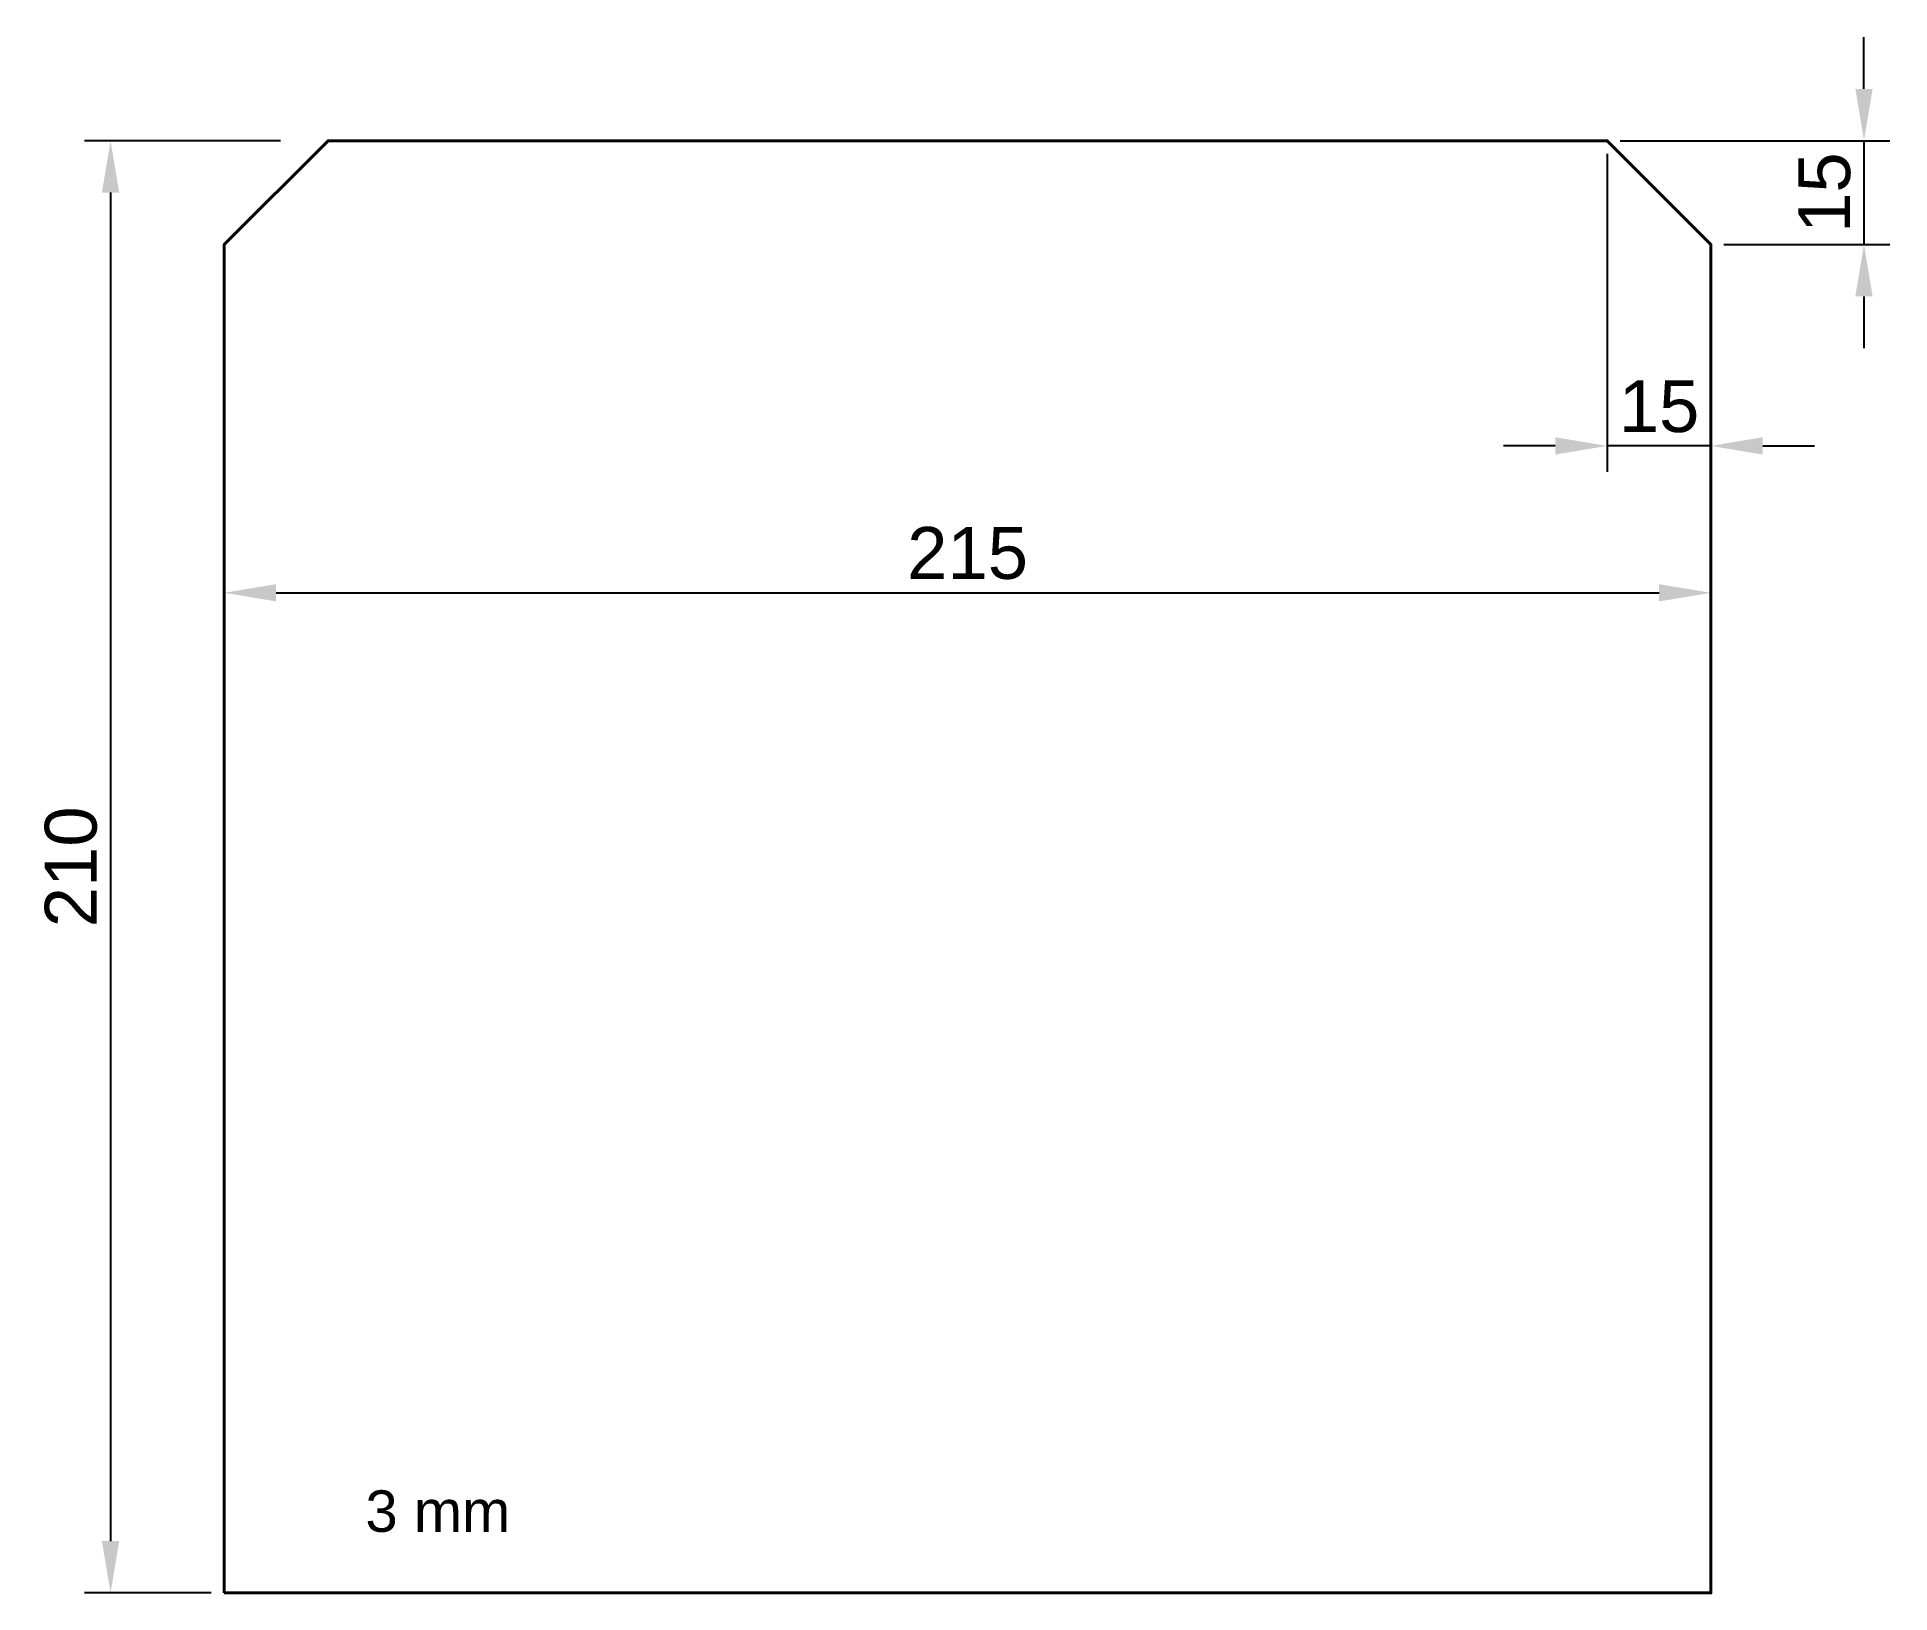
# Model space of a CAD drawing. Extents: x -9414 to -9146, y 1243 to 1468.
import ezdxf

# ---------------------------------------------------------------- set-up
doc = ezdxf.new("R2010")
doc.units = 0
doc.layers.get('0').update_dxf_attribs({"color": 2, "linetype": 'CONTINUOUS', "lineweight": 40})
doc.layers.get('Defpoints').update_dxf_attribs({"linetype": 'CONTINUOUS', "lineweight": 13})
doc.layers.add('Texto', color=6, linetype='CONTINUOUS', lineweight=13)
doc.styles.add('ROMAND', font='arial.ttf')
doc.dimstyles.new('ISO-25_E05', dxfattribs={"dimscale": 5, "dimtxt": 2.5, "dimasz": 2.5, "dimexe": 1.25, "dimexo": 0.625, "dimtad": 1, "dimdec": 0, "dimtxsty": 'ROMAND', "dimcen": 2.5, "dimadec": 0, "dimazin": 0, "dimtfac": 1, "dimtdec": 0, "dimtmove": 0, "dimatfit": 3, "dimfxl": 1, "dimarcsym": 0})

# ---------------------------------------------------------------- blocks, each defined once
blk = doc.blocks.new('*D0')
at = {"layer": 'Defpoints', "color": 0, "transparency": 16777216}
for p in [(-9171.96, 1437.59), (-9386.96, 1387.22), (-9171.96, 1387.22)]:
    blk.add_point(p, dxfattribs=at)
at = {"layer": 'Texto', "color": 0, "lineweight": -2, "transparency": 16777216}
for p, q in [((-9171.96, 1435.71), (-9171.96, 1383.47)), ((-9386.96, 1389.1), (-9386.96, 1390.97)), ((-9379.46, 1387.22), (-9179.46, 1387.22))]:
    blk.add_line(p, q, dxfattribs=at)
at = {"layer": 'Texto', "color": 0, "transparency": 16777216}
for points in [[(-9379.46, 1388.47), (-9379.46, 1385.97), (-9386.96, 1387.22)], [(-9179.46, 1388.47), (-9179.46, 1385.97), (-9171.96, 1387.22)]]:
    blk.add_solid(points, dxfattribs=at)
at = {"layer": 'Texto', "color": 0, "transparency": 16777216, "insert": (-9279.46, 1392.93), "char_height": 7.5, "attachment_point": 5, "style": 'ROMAND'}
blk.add_mtext('215', dxfattribs=at)
blk = doc.blocks.new('*D1')
at = {"layer": 'Defpoints', "color": 0, "transparency": 16777216}
for p in [(-9376.96, 1452.59), (-9403.41, 1242.59), (-9386.96, 1242.59)]:
    blk.add_point(p, dxfattribs=at)
at = {"layer": 'Texto', "color": 0, "lineweight": -2, "transparency": 16777216}
for p, q in [((-9378.84, 1452.59), (-9407.16, 1452.59)), ((-9403.41, 1445.09), (-9403.41, 1250.09)), ((-9388.84, 1242.59), (-9407.16, 1242.59))]:
    blk.add_line(p, q, dxfattribs=at)
at = {"layer": 'Texto', "color": 0, "transparency": 16777216}
for points in [[(-9404.66, 1445.09), (-9402.16, 1445.09), (-9403.41, 1452.59)], [(-9404.66, 1250.09), (-9402.16, 1250.09), (-9403.41, 1242.59)]]:
    blk.add_solid(points, dxfattribs=at)
at = {"layer": 'Texto', "color": 0, "transparency": 16777216, "insert": (-9409.12, 1347.59), "char_height": 7.5, "attachment_point": 5, "rotation": 90, "style": 'ROMAND'}
blk.add_mtext('210', dxfattribs=at)
blk = doc.blocks.new('*D2')
at = {"layer": 'Defpoints', "color": 0, "transparency": 16777216}
for p in [(-9186.96, 1452.59), (-9171.96, 1437.59), (-9149.82, 1437.59)]:
    blk.add_point(p, dxfattribs=at)
at = {"layer": 'Texto', "color": 0, "lineweight": -2, "transparency": 16777216}
for p, q in [((-9149.82, 1460.09), (-9149.82, 1467.59)), ((-9185.09, 1452.59), (-9146.07, 1452.59)), ((-9149.82, 1452.59), (-9149.82, 1437.59)), ((-9170.09, 1437.59), (-9146.07, 1437.59)), ((-9149.82, 1430.09), (-9149.82, 1422.59))]:
    blk.add_line(p, q, dxfattribs=at)
at = {"layer": 'Texto', "color": 0, "transparency": 16777216}
for points in [[(-9151.07, 1460.09), (-9148.57, 1460.09), (-9149.82, 1452.59)], [(-9151.07, 1430.09), (-9148.57, 1430.09), (-9149.82, 1437.59)]]:
    blk.add_solid(points, dxfattribs=at)
at = {"layer": 'Texto', "color": 0, "transparency": 16777216, "insert": (-9155.52, 1445.09), "char_height": 7.5, "attachment_point": 5, "rotation": 90, "style": 'ROMAND'}
blk.add_mtext('15', dxfattribs=at)
blk = doc.blocks.new('*D3')
at = {"layer": 'Defpoints', "color": 0, "transparency": 16777216}
for p in [(-9186.96, 1452.59), (-9171.96, 1437.59), (-9186.96, 1408.46)]:
    blk.add_point(p, dxfattribs=at)
at = {"layer": 'Texto', "color": 0, "lineweight": -2, "transparency": 16777216}
for p, q in [((-9186.96, 1450.71), (-9186.96, 1404.71)), ((-9171.96, 1435.71), (-9171.96, 1404.71)), ((-9194.46, 1408.46), (-9201.96, 1408.46)), ((-9171.96, 1408.46), (-9186.96, 1408.46)), ((-9164.46, 1408.46), (-9156.96, 1408.46))]:
    blk.add_line(p, q, dxfattribs=at)
at = {"layer": 'Texto', "color": 0, "transparency": 16777216}
for points in [[(-9194.46, 1409.71), (-9194.46, 1407.21), (-9186.96, 1408.46)], [(-9164.46, 1409.71), (-9164.46, 1407.21), (-9171.96, 1408.46)]]:
    blk.add_solid(points, dxfattribs=at)
at = {"layer": 'Texto', "color": 0, "transparency": 16777216, "insert": (-9179.46, 1414.16), "char_height": 7.5, "attachment_point": 5, "style": 'ROMAND'}
blk.add_mtext('15', dxfattribs=at)

msp = doc.modelspace()

# ---------------------------------------------------------------- linework, layer by layer
msp.add_lwpolyline([(-9386.96, 1242.59), (-9171.96, 1242.59), (-9171.96, 1437.59), (-9186.96, 1452.59), (-9371.96, 1452.59), (-9386.96, 1437.59)], close=True)

# ---------------------------------------------------------------- texts
at = {"layer": 'Texto', "style": 'ROMAND'}
msp.add_text('3 mm', height=6, dxfattribs=at).set_placement((-9366.55, 1251.42))

# ---------------------------------------------------------------- dimensions: what is measured, and where the dimension line sits
at = {"layer": 'Texto'}
for base, p1, p2, picture, middle in [((-9149.82, 1437.59), (-9186.96, 1452.59), (-9171.96, 1437.59), '*D2', (-9155.52, 1445.09)), ((-9403.41, 1242.59), (-9376.96, 1452.59), (-9386.96, 1242.59), '*D1', (-9409.12, 1347.59))]:
    dim = msp.add_linear_dim(base=base, p1=p1, p2=p2, angle=90, dimstyle='ISO-25_E05', override={"dimscale": 3}, dxfattribs=at)
    dim.commit()
    dim.dimension.update_dxf_attribs({"geometry": picture, "text_midpoint": middle})
for base, p1, p2, picture, middle in [((-9186.96, 1408.46), (-9171.96, 1437.59), (-9186.96, 1452.59), '*D3', (-9179.46, 1414.16)), ((-9171.96, 1387.22), (-9386.96, 1387.22), (-9171.96, 1437.59), '*D0', (-9279.46, 1392.93))]:
    dim = msp.add_linear_dim(base=base, p1=p1, p2=p2, dimstyle='ISO-25_E05', override={"dimscale": 3}, dxfattribs=at)
    dim.commit()
    dim.dimension.update_dxf_attribs({"geometry": picture, "text_midpoint": middle})

doc.saveas('drawing.dxf')
